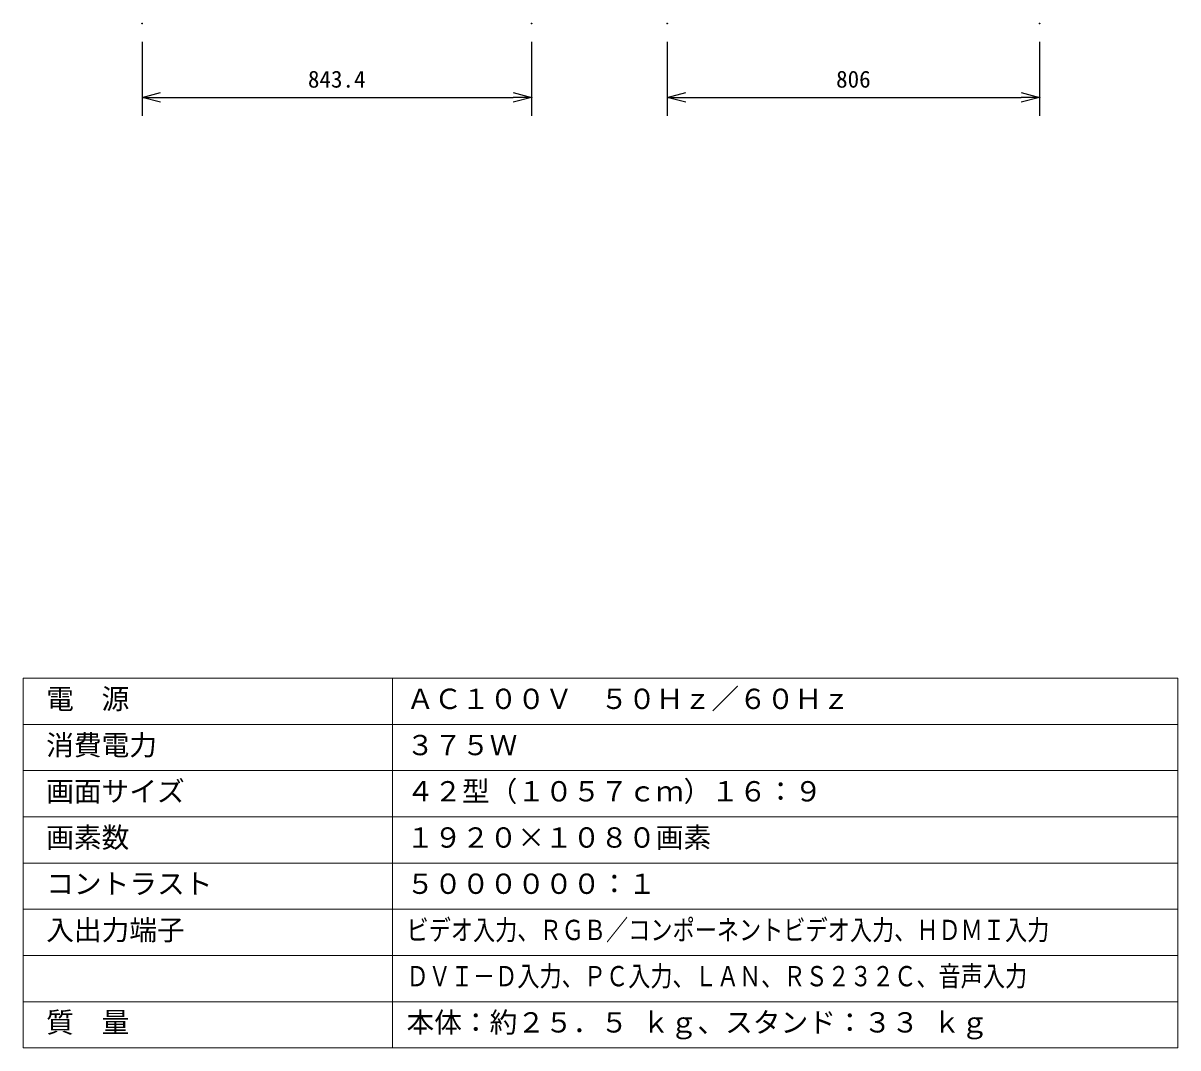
# Model space of a CAD drawing. Units: millimetres, scale not verified. Extents: x -63 to 62, y -116 to 117.
# Drawn here: x -63 to 62, y -116.5 to -5.6 of the extents above; entities that cross this region are included whole.
import ezdxf
from ezdxf.enums import TextEntityAlignment as Align

# ---------------------------------------------------------------- set-up
doc = ezdxf.new("R2010")
doc.units = ezdxf.units.MM
doc.header["$LTSCALE"] = 0.125
doc.header["$PDMODE"] = 32
doc.header["$PDSIZE"] = 0.0625
for name, color, linetype in [('0-0_0', 7, 'Continuous'), ('0-2_MOJI1', 7, 'Continuous'), ('0-4_DEFPOINTS', 7, 'Continuous'), ('0-6_SUNPO', 7, 'Continuous')]:
    doc.layers.add(name, color=color, linetype=linetype)
doc.layers.add('0-1_WAKU', color=1, linetype='Continuous', lineweight=18)
doc.styles.add('ＭＳ ゴシック', font='')
doc.styles.get('ＭＳ ゴシック').set_extended_font_data('MS Gothic')

# ---------------------------------------------------------------- blocks, each defined once
blk = doc.blocks.new('_OPEN30')
at = {"layer": '0-0_0'}
blk.add_line((0, 0), (-1, 0), dxfattribs=at)
blk.add_lwpolyline([(-1, 0.26795), (0, 0), (-1, -0.26795)], dxfattribs=at)
blk = doc.blocks.new('D9')
at = {"layer": '0-4_DEFPOINTS'}
for p in [(-46.8725, 11.6378), (-4.7025, 11.6378), (-4.7025, 3.6378)]:
    blk.add_point(p, dxfattribs=at)
at = {"layer": '0-6_SUNPO'}
for p, q in [((-46.8725, 9.6378), (-46.8725, 1.6378)), ((-4.7025, 9.6378), (-4.7025, 1.6378)), ((-44.8725, 3.6378), (-6.7025, 3.6378))]:
    blk.add_line(p, q, dxfattribs=at)
at = {"layer": '0-6_SUNPO', "xscale": 2, "yscale": 2, "rotation": 180}
blk.add_blockref('_OPEN30', (-46.8725, 3.6378), dxfattribs=at)
at = {"layer": '0-6_SUNPO', "xscale": 2, "yscale": 2}
blk.add_blockref('_OPEN30', (-4.7025, 3.6378), dxfattribs=at)
at = {"layer": '0-6_SUNPO', "style": 'ＭＳ ゴシック'}
blk.add_text('843.4', height=1.833, dxfattribs=at).set_placement((-28.9125, 4.1378), align=Align.BOTTOM_LEFT)
blk = doc.blocks.new('D8')
at = {"layer": '0-4_DEFPOINTS'}
for p in [(9.9812, 11.6378), (50.2812, 11.6378), (50.2812, 3.6378)]:
    blk.add_point(p, dxfattribs=at)
at = {"layer": '0-6_SUNPO'}
for p, q in [((9.9812, 9.6378), (9.9812, 1.6378)), ((50.2812, 9.6378), (50.2812, 1.6378)), ((11.9812, 3.6378), (48.2812, 3.6378))]:
    blk.add_line(p, q, dxfattribs=at)
at = {"layer": '0-6_SUNPO', "xscale": 2, "yscale": 2, "rotation": 180}
blk.add_blockref('_OPEN30', (9.9812, 3.6378), dxfattribs=at)
at = {"layer": '0-6_SUNPO', "xscale": 2, "yscale": 2}
blk.add_blockref('_OPEN30', (50.2812, 3.6378), dxfattribs=at)
at = {"layer": '0-6_SUNPO', "style": 'ＭＳ ゴシック'}
blk.add_text('806', height=1.833, dxfattribs=at).set_placement((28.2562, 4.1378), align=Align.BOTTOM_LEFT)

msp = doc.modelspace()

# ---------------------------------------------------------------- linework, layer by layer
at = {"layer": '0-1_WAKU', "color": 4}
for p, q in [((-62.9847, -76.4964), (62.0153, -76.4964)), ((-62.9847, -76.4964), (-62.9847, -116.4964)), ((-22.9847, -76.4964), (-22.9847, -116.4964)), ((62.0153, -76.4964), (62.0153, -116.4964)), ((62.0153, -116.4964), (-62.9847, -116.4964))]:
    msp.add_line(p, q, dxfattribs=at)
at = {"layer": '0-1_WAKU'}
for p, q in [((-62.9847, -81.4964), (62.0153, -81.4964)), ((-62.9847, -86.4964), (62.0153, -86.4964)), ((-62.9847, -91.4964), (62.0153, -91.4964)), ((-62.9847, -96.4964), (62.0153, -96.4964)), ((-62.9847, -101.4964), (62.0153, -101.4964)), ((-62.9847, -106.4964), (62.0153, -106.4964)), ((-62.9847, -111.4964), (62.0153, -111.4964))]:
    msp.add_line(p, q, dxfattribs=at)

# ---------------------------------------------------------------- block references
at = {"layer": '0-6_SUNPO'}
for name in ['D9', 'D8']:
    msp.add_blockref(name, (-3.2396, -17.3026), dxfattribs=at)

# ---------------------------------------------------------------- texts
at = {"layer": '0-2_MOJI1', "style": 'ＭＳ ゴシック'}
for s, p in [('電  源', (-60.4847, -80.4964)), ('ＡＣ１００Ｖ\u3000５０Ｈｚ／６０Ｈｚ', (-21.4847, -80.4964)), ('消費電力', (-60.4847, -85.4964)), ('３７５Ｗ', (-21.4847, -85.4964)), ('画面サイズ', (-60.4847, -90.4964)), ('４２型（１０５７ｃｍ）１６：９', (-21.4847, -90.4964)), ('画素数', (-60.4847, -95.4964)), ('１９２０×１０８０画素', (-21.4847, -95.4964)), ('コントラスト', (-60.4847, -100.4964)), ('５００００００：１', (-21.4847, -100.4964)), ('入出力端子', (-60.4847, -105.4964)), ('質\u3000量', (-60.4847, -115.4964)), ('本体：約２５．５ ｋｇ、スタンド：３３ ｋｇ', (-21.4847, -115.4964))]:
    msp.add_text(s, height=2.199, dxfattribs=at).set_placement(p, align=Align.BOTTOM_LEFT)
at = {"layer": '0-2_MOJI1', "style": 'ＭＳ ゴシック', "width": 0.8}
for s, p in [('ビデオ入力、ＲＧＢ／コンポーネントビデオ入力、ＨＤＭＩ入力', (-21.4847, -105.4964)), ('ＤＶＩ－Ｄ入力、ＰＣ入力、ＬＡＮ、ＲＳ２３２Ｃ、音声入力', (-21.4847, -110.4964))]:
    msp.add_text(s, height=2.199, dxfattribs=at).set_placement(p, align=Align.BOTTOM_LEFT)

doc.saveas('drawing.dxf')
